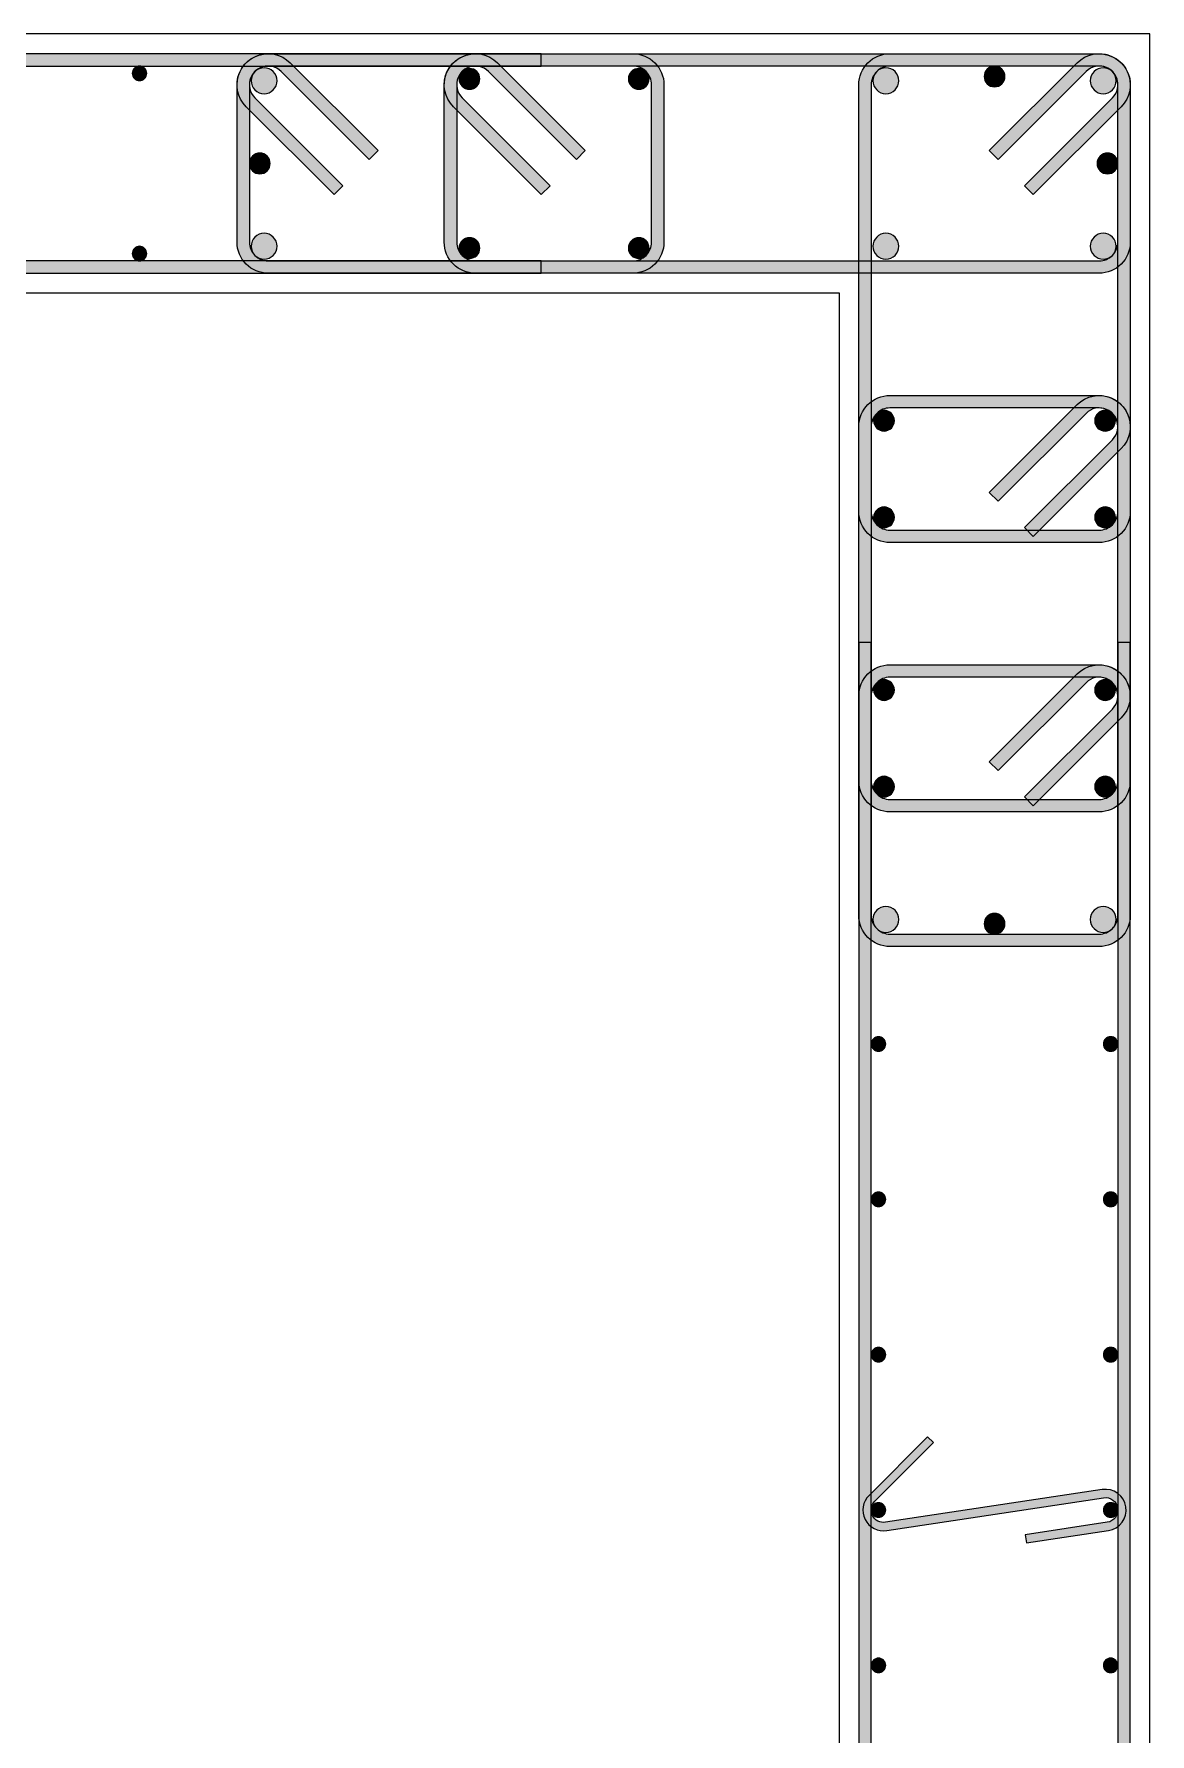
# Model space of a CAD drawing. Header units: millimetres. Extents: x -2171 to 1563, y -1758 to -1505.
# Drawn here: x -612.97 to -607.58, y -1612.28 to -1604.07 of the extents above; entities that cross this region are included whole.
import ezdxf

# ---------------------------------------------------------------- set-up
doc = ezdxf.new("R2010")
doc.units = ezdxf.units.MM
doc.layers.add('Col_Det', color=7, linetype='Continuous')
doc.layers.add('Col_Det_Fill', color=7, linetype='Continuous')

msp = doc.modelspace()

# ---------------------------------------------------------------- hatches: boundary and pattern name
at = {"layer": 'Col_Det_Fill'}
for color, points in [(252, [(-610.5223, -1604.2273), (-610.5223, -1604.1673), (-617.3962, -1604.1673), (-617.3962, -1604.2273)]), (252, [(-611.9029, -1604.381), (-611.9453, -1604.4234, -0.668179), (-611.8393, -1604.1673), (-611.8393, -1604.2273, 0.668179)]), (252, [(-611.9293, -1604.3173), (-611.9893, -1604.3173, -0.668179), (-611.7332, -1604.2113), (-611.7756, -1604.2537, 0.668179)]), (252, [(-611.8393, -1604.2273), (-611.8393, -1604.1673), (-607.8293, -1604.1673), (-607.8293, -1604.2273)]), (252, [(-610.9029, -1604.381), (-610.9453, -1604.4234, -0.668179), (-610.8393, -1604.1673), (-610.8393, -1604.2273, 0.668179)]), (252, [(-610.9293, -1604.3173), (-610.9893, -1604.3173, -0.668179), (-610.7332, -1604.2113), (-610.7756, -1604.2537, 0.668179)]), (252, [(-610.8393, -1604.2273), (-610.8393, -1604.1673), (-610.0793, -1604.1673), (-610.0793, -1604.2273)]), (252, [(-610.0793, -1604.2273), (-610.0793, -1604.1673, -0.414214), (-609.9293, -1604.3173), (-609.9893, -1604.3173, 0.414214)]), (252, [(-608.9293, -1604.3173), (-608.9893, -1604.3173, -0.414214), (-608.8393, -1604.1673), (-608.8393, -1604.2273, 0.414214)]), (252, [(-608.8393, -1604.2273), (-608.8393, -1604.1673), (-607.8293, -1604.1673), (-607.8293, -1604.2273)]), (252, [(-607.8929, -1604.2537), (-607.9353, -1604.2113, -0.668179), (-607.6793, -1604.3173), (-607.7393, -1604.3173, 0.668179)]), (252, [(-607.8293, -1604.2273), (-607.8293, -1604.1673, -0.668179), (-607.7232, -1604.4234), (-607.7656, -1604.381, 0.668179)]), (252, [(-607.8293, -1604.2273), (-607.8293, -1604.1673, -0.414214), (-607.6793, -1604.3173), (-607.7393, -1604.3173, 0.414214)]), (133, [(-612.4947, -1604.2623, 0.414214), (-612.4597, -1604.2973, 0.414214), (-612.4247, -1604.2623, 0.414214), (-612.4597, -1604.2273, 0.414214)]), (12, [(-611.7962, -1604.2979, 0.414214), (-611.8587, -1604.2354, 0.414214), (-611.9212, -1604.2979, 0.414214), (-611.8587, -1604.3604, 0.414214)]), (252, [(-611.7756, -1604.2537), (-611.7332, -1604.2113), (-611.3089, -1604.6355), (-611.3514, -1604.678)]), (56, [(-610.8176, -1604.289, 0.414214), (-610.8676, -1604.239, 0.414214), (-610.9176, -1604.289, 0.414214), (-610.8676, -1604.339, 0.414214)]), (252, [(-610.7756, -1604.2537), (-610.7332, -1604.2113), (-610.3089, -1604.6355), (-610.3514, -1604.678)]), (56, [(-610.001, -1604.289, 0.414214), (-610.051, -1604.239, 0.414214), (-610.101, -1604.289, 0.414214), (-610.051, -1604.339, 0.414214)]), (12, [(-608.7962, -1604.2979, 0.414214), (-608.8587, -1604.2354, 0.414214), (-608.9212, -1604.2979, 0.414214), (-608.8587, -1604.3604, 0.414214)]), (133, [(-608.2843, -1604.2773, 0.414214), (-608.3343, -1604.2273, 0.414214), (-608.3843, -1604.2773, 0.414214), (-608.3343, -1604.3273, 0.414214)]), (252, [(-608.3172, -1604.678), (-608.3596, -1604.6355), (-607.9353, -1604.2113), (-607.8929, -1604.2537)]), (12, [(-607.7473, -1604.2979, 0.414214), (-607.8098, -1604.2354, 0.414214), (-607.8723, -1604.2979, 0.414214), (-607.8098, -1604.3604, 0.414214)]), (252, [(-611.9293, -1605.0773), (-611.9893, -1605.0773), (-611.9893, -1604.3173), (-611.9293, -1604.3173)]), (252, [(-610.9293, -1605.0773), (-610.9893, -1605.0773), (-610.9893, -1604.3173), (-610.9293, -1604.3173)]), (252, [(-609.9893, -1604.3173), (-609.9293, -1604.3173), (-609.9293, -1605.0773), (-609.9893, -1605.0773)]), (252, [(-608.9293, -1608.3273), (-608.9893, -1608.3273), (-608.9893, -1604.3173), (-608.9293, -1604.3173)]), (252, [(-607.7393, -1604.3173), (-607.6793, -1604.3173), (-607.6793, -1608.3273), (-607.7393, -1608.3273)]), (252, [(-607.7393, -1604.3173), (-607.6793, -1604.3173), (-607.6793, -1605.0773), (-607.7393, -1605.0773)]), (252, [(-611.4787, -1604.8052), (-611.5211, -1604.8477), (-611.9453, -1604.4234), (-611.9029, -1604.381)]), (252, [(-610.4787, -1604.8052), (-610.5211, -1604.8477), (-610.9453, -1604.4234), (-610.9029, -1604.381)]), (252, [(-607.7656, -1604.381), (-607.7232, -1604.4234), (-608.1475, -1604.8477), (-608.1899, -1604.8052)]), (133, [(-611.8293, -1604.6973, 0.414214), (-611.8793, -1604.6473, 0.414214), (-611.9293, -1604.6973, 0.414214), (-611.8793, -1604.7473, 0.414214)]), (133, [(-607.7393, -1604.6973, 0.414214), (-607.7893, -1604.6473, 0.414214), (-607.8393, -1604.6973, 0.414214), (-607.7893, -1604.7473, 0.414214)]), (12, [(-611.7962, -1605.0968, 0.414214), (-611.8587, -1605.0343, 0.414214), (-611.9212, -1605.0968, 0.414214), (-611.8587, -1605.1593, 0.414214)]), (56, [(-610.8176, -1605.1056, 0.414214), (-610.8676, -1605.0556, 0.414214), (-610.9176, -1605.1056, 0.414214), (-610.8676, -1605.1556, 0.414214)]), (56, [(-610.001, -1605.1056, 0.414214), (-610.051, -1605.0556, 0.414214), (-610.101, -1605.1056, 0.414214), (-610.051, -1605.1556, 0.414214)]), (12, [(-608.7962, -1605.0968, 0.414214), (-608.8587, -1605.0343, 0.414214), (-608.9212, -1605.0968, 0.414214), (-608.8587, -1605.1593, 0.414214)]), (12, [(-607.7473, -1605.0968, 0.414214), (-607.8098, -1605.0343, 0.414214), (-607.8723, -1605.0968, 0.414214), (-607.8098, -1605.1593, 0.414214)]), (133, [(-612.4947, -1605.1323, 0.414214), (-612.4597, -1605.1673, 0.414214), (-612.4247, -1605.1323, 0.414214), (-612.4597, -1605.0973, 0.414214)]), (252, [(-611.8393, -1605.1673), (-611.8393, -1605.2273, -0.414214), (-611.9893, -1605.0773), (-611.9293, -1605.0773, 0.414214)]), (252, [(-610.8393, -1605.1673), (-610.8393, -1605.2273, -0.414214), (-610.9893, -1605.0773), (-610.9293, -1605.0773, 0.414214)]), (252, [(-609.9893, -1605.0773), (-609.9293, -1605.0773, -0.414214), (-610.0793, -1605.2273), (-610.0793, -1605.1673, 0.414214)]), (252, [(-607.7393, -1605.0773), (-607.6793, -1605.0773, -0.414214), (-607.8293, -1605.2273), (-607.8293, -1605.1673, 0.414214)]), (252, [(-617.3962, -1605.1673), (-617.3962, -1605.2273), (-610.5223, -1605.2273), (-610.5223, -1605.1673)]), (252, [(-607.8293, -1605.1673), (-607.8293, -1605.2273), (-611.8393, -1605.2273), (-611.8393, -1605.1673)]), (252, [(-610.0793, -1605.1673), (-610.0793, -1605.2273), (-610.8393, -1605.2273), (-610.8393, -1605.1673)]), (252, [(-608.9293, -1605.9673), (-608.9893, -1605.9673, -0.414214), (-608.8393, -1605.8173), (-608.8393, -1605.8773, 0.414214)]), (56, [(-608.8176, -1605.939, 0.414214), (-608.8676, -1605.889, 0.414214), (-608.9176, -1605.939, 0.414214), (-608.8676, -1605.989, 0.414214)]), (252, [(-608.8393, -1605.8773), (-608.8393, -1605.8173), (-607.8293, -1605.8173), (-607.8293, -1605.8773)]), (252, [(-608.3172, -1606.328), (-608.3596, -1606.2855), (-607.9353, -1605.8613), (-607.8929, -1605.9037)]), (252, [(-607.8929, -1605.9037), (-607.9353, -1605.8613, -0.668179), (-607.6793, -1605.9673), (-607.7393, -1605.9673, 0.668179)]), (56, [(-607.751, -1605.939, 0.414214), (-607.801, -1605.889, 0.414214), (-607.851, -1605.939, 0.414214), (-607.801, -1605.989, 0.414214)]), (252, [(-607.8293, -1605.8773), (-607.8293, -1605.8173, -0.668179), (-607.7232, -1606.0734), (-607.7656, -1606.031, 0.668179)]), (252, [(-608.9293, -1606.3773), (-608.9893, -1606.3773), (-608.9893, -1605.9673), (-608.9293, -1605.9673)]), (252, [(-607.7393, -1605.9673), (-607.6793, -1605.9673), (-607.6793, -1606.3773), (-607.7393, -1606.3773)]), (252, [(-607.7656, -1606.031), (-607.7232, -1606.0734), (-608.1475, -1606.4977), (-608.1899, -1606.4552)]), (252, [(-608.8393, -1606.4673), (-608.8393, -1606.5273, -0.414214), (-608.9893, -1606.3773), (-608.9293, -1606.3773, 0.414214)]), (56, [(-608.8176, -1606.4056, 0.414214), (-608.8676, -1606.3556, 0.414214), (-608.9176, -1606.4056, 0.414214), (-608.8676, -1606.4556, 0.414214)]), (56, [(-607.751, -1606.4056, 0.414214), (-607.801, -1606.3556, 0.414214), (-607.851, -1606.4056, 0.414214), (-607.801, -1606.4556, 0.414214)]), (252, [(-607.7393, -1606.3773), (-607.6793, -1606.3773, -0.414214), (-607.8293, -1606.5273), (-607.8293, -1606.4673, 0.414214)]), (252, [(-607.8293, -1606.4673), (-607.8293, -1606.5273), (-608.8393, -1606.5273), (-608.8393, -1606.4673)]), (252, [(-608.9293, -1607.0104), (-608.9893, -1607.0104), (-608.9893, -1617.6343), (-608.9293, -1617.6343)]), (252, [(-607.7393, -1617.6343), (-607.6793, -1617.6343), (-607.6793, -1607.0104), (-607.7393, -1607.0104)]), (252, [(-608.9293, -1607.2673), (-608.9893, -1607.2673, -0.414214), (-608.8393, -1607.1173), (-608.8393, -1607.1773, 0.414214)]), (252, [(-608.8393, -1607.1773), (-608.8393, -1607.1173), (-607.8293, -1607.1173), (-607.8293, -1607.1773)]), (252, [(-607.8929, -1607.2037), (-607.9353, -1607.1613, -0.668179), (-607.6793, -1607.2673), (-607.7393, -1607.2673, 0.668179)]), (252, [(-607.8293, -1607.1773), (-607.8293, -1607.1173, -0.668179), (-607.7232, -1607.3734), (-607.7656, -1607.331, 0.668179)]), (56, [(-608.8176, -1607.239, 0.414214), (-608.8676, -1607.189, 0.414214), (-608.9176, -1607.239, 0.414214), (-608.8676, -1607.289, 0.414214)]), (252, [(-608.3172, -1607.628), (-608.3596, -1607.5855), (-607.9353, -1607.1613), (-607.8929, -1607.2037)]), (56, [(-607.751, -1607.239, 0.414214), (-607.801, -1607.189, 0.414214), (-607.851, -1607.239, 0.414214), (-607.801, -1607.289, 0.414214)]), (252, [(-608.9293, -1607.6773), (-608.9893, -1607.6773), (-608.9893, -1607.2673), (-608.9293, -1607.2673)]), (252, [(-607.7393, -1607.2673), (-607.6793, -1607.2673), (-607.6793, -1607.6773), (-607.7393, -1607.6773)]), (252, [(-607.7656, -1607.331), (-607.7232, -1607.3734), (-608.1475, -1607.7977), (-608.1899, -1607.7552)]), (252, [(-608.8393, -1607.7673), (-608.8393, -1607.8273, -0.414214), (-608.9893, -1607.6773), (-608.9293, -1607.6773, 0.414214)]), (56, [(-608.8176, -1607.7056, 0.414214), (-608.8676, -1607.6556, 0.414214), (-608.9176, -1607.7056, 0.414214), (-608.8676, -1607.7556, 0.414214)]), (56, [(-607.751, -1607.7056, 0.414214), (-607.801, -1607.6556, 0.414214), (-607.851, -1607.7056, 0.414214), (-607.801, -1607.7556, 0.414214)]), (252, [(-607.7393, -1607.6773), (-607.6793, -1607.6773, -0.414214), (-607.8293, -1607.8273), (-607.8293, -1607.7673, 0.414214)]), (252, [(-607.8293, -1607.7673), (-607.8293, -1607.8273), (-608.8393, -1607.8273), (-608.8393, -1607.7673)]), (252, [(-608.8393, -1608.4173), (-608.8393, -1608.4773, -0.414214), (-608.9893, -1608.3273), (-608.9293, -1608.3273, 0.414214)]), (12, [(-608.7962, -1608.3468, 0.414214), (-608.8587, -1608.2843, 0.414214), (-608.9212, -1608.3468, 0.414214), (-608.8587, -1608.4093, 0.414214)]), (133, [(-608.2843, -1608.3673, 0.414214), (-608.3343, -1608.3173, 0.414214), (-608.3843, -1608.3673, 0.414214), (-608.3343, -1608.4173, 0.414214)]), (12, [(-607.7473, -1608.3468, 0.414214), (-607.8098, -1608.2843, 0.414214), (-607.8723, -1608.3468, 0.414214), (-607.8098, -1608.4093, 0.414214)]), (252, [(-607.7393, -1608.3273), (-607.6793, -1608.3273, -0.414214), (-607.8293, -1608.4773), (-607.8293, -1608.4173, 0.414214)]), (252, [(-607.8293, -1608.4173), (-607.8293, -1608.4773), (-608.8393, -1608.4773), (-608.8393, -1608.4173)]), (133, [(-608.8943, -1608.9828, 0.414214), (-608.8593, -1608.9478, 0.414214), (-608.8943, -1608.9128, 0.414214), (-608.9293, -1608.9478, 0.414214)]), (133, [(-607.7743, -1608.9828, 0.414214), (-607.7393, -1608.9478, 0.414214), (-607.7743, -1608.9128, 0.414214), (-607.8093, -1608.9478, 0.414214)]), (133, [(-608.8943, -1609.7327, 0.414214), (-608.8593, -1609.6977, 0.414214), (-608.8943, -1609.6627, 0.414214), (-608.9293, -1609.6977, 0.414214)]), (133, [(-607.7743, -1609.7327, 0.414214), (-607.7393, -1609.6977, 0.414214), (-607.7743, -1609.6627, 0.414214), (-607.8093, -1609.6977, 0.414214)]), (133, [(-608.8943, -1610.4826, 0.414214), (-608.8593, -1610.4476, 0.414214), (-608.8943, -1610.4126, 0.414214), (-608.9293, -1610.4476, 0.414214)]), (133, [(-607.7743, -1610.4826, 0.414214), (-607.7393, -1610.4476, 0.414214), (-607.7743, -1610.4126, 0.414214), (-607.8093, -1610.4476, 0.414214)]), (252, [(-608.94, -1611.1268), (-608.9117, -1611.1551), (-608.6289, -1610.8722), (-608.6571, -1610.8439)]), (252, [(-608.8543, -1611.2964), (-608.8603, -1611.2568, -0.723878), (-608.9117, -1611.1551), (-608.94, -1611.1268, 0.723878)]), (252, [(-607.8082, -1611.1382), (-607.8142, -1611.0986), (-608.8603, -1611.2568), (-608.8543, -1611.2964)]), (252, [(-607.7903, -1611.2568), (-607.7843, -1611.2964, 1), (-607.8142, -1611.0986), (-607.8082, -1611.1382, -1)]), (133, [(-608.8943, -1611.2325, 0.414214), (-608.8593, -1611.1975, 0.414214), (-608.8943, -1611.1625, 0.414214), (-608.9293, -1611.1975, 0.414214)]), (133, [(-607.7743, -1611.2325, 0.414214), (-607.7393, -1611.1975, 0.414214), (-607.7743, -1611.1625, 0.414214), (-607.8093, -1611.1975, 0.414214)]), (252, [(-608.1858, -1611.3166), (-608.1798, -1611.3562), (-607.7843, -1611.2964), (-607.7903, -1611.2568)]), (133, [(-608.8943, -1611.9824, 0.414214), (-608.8593, -1611.9474, 0.414214), (-608.8943, -1611.9124, 0.414214), (-608.9293, -1611.9474, 0.414214)]), (133, [(-607.7743, -1611.9824, 0.414214), (-607.7393, -1611.9474, 0.414214), (-607.7743, -1611.9124, 0.414214), (-607.8093, -1611.9474, 0.414214)])]:
    msp.add_hatch(color=color, dxfattribs=at).paths.add_polyline_path(points)

# ---------------------------------------------------------------- linework, layer by layer
at = {"layer": 'Col_Det', "color": 7}
for points in [[(-607.5843, -1604.0723), (-620.3343, -1604.0723)], [(-607.5843, -1620.5723), (-607.5843, -1604.0723)], [(-610.5223, -1604.1673), (-617.3962, -1604.1673)], [(-611.8393, -1604.1673), (-607.8293, -1604.1673)], [(-610.8393, -1604.1673), (-610.0793, -1604.1673)], [(-610.5223, -1604.2273), (-610.5223, -1604.1673)], [(-608.8393, -1604.1673), (-607.8293, -1604.1673)], [(-617.3962, -1604.2273), (-610.5223, -1604.2273)], [(-607.8293, -1604.2273), (-611.8393, -1604.2273)], [(-611.3514, -1604.678), (-611.7756, -1604.2537)], [(-611.7332, -1604.2113), (-611.3089, -1604.6355)], [(-610.0793, -1604.2273), (-610.8393, -1604.2273)], [(-610.3514, -1604.678), (-610.7756, -1604.2537)], [(-610.7332, -1604.2113), (-610.3089, -1604.6355)], [(-607.8293, -1604.2273), (-608.8393, -1604.2273)], [(-608.3596, -1604.6355), (-607.9353, -1604.2113)], [(-607.8929, -1604.2537), (-608.3172, -1604.678)], [(-611.9893, -1605.0773), (-611.9893, -1604.3173)], [(-611.9293, -1604.3173), (-611.9293, -1605.0773)], [(-610.9893, -1605.0773), (-610.9893, -1604.3173)], [(-610.9293, -1604.3173), (-610.9293, -1605.0773)], [(-609.9893, -1605.0773), (-609.9893, -1604.3173)], [(-609.9293, -1604.3173), (-609.9293, -1605.0773)], [(-608.9893, -1608.3273), (-608.9893, -1604.3173)], [(-608.9293, -1604.3173), (-608.9293, -1608.3273)], [(-607.7393, -1608.3273), (-607.7393, -1604.3173)], [(-607.7393, -1605.0773), (-607.7393, -1604.3173)], [(-607.6793, -1604.3173), (-607.6793, -1608.3273)], [(-607.6793, -1604.3173), (-607.6793, -1605.0773)], [(-611.9029, -1604.381), (-611.4787, -1604.8052)], [(-610.9029, -1604.381), (-610.4787, -1604.8052)], [(-608.1899, -1604.8052), (-607.7656, -1604.381)], [(-611.5211, -1604.8477), (-611.9453, -1604.4234)], [(-610.5211, -1604.8477), (-610.9453, -1604.4234)], [(-607.7232, -1604.4234), (-608.1475, -1604.8477)], [(-611.3089, -1604.6355), (-611.3514, -1604.678)], [(-610.3089, -1604.6355), (-610.3514, -1604.678)], [(-608.3172, -1604.678), (-608.3596, -1604.6355)], [(-611.4787, -1604.8052), (-611.5211, -1604.8477)], [(-610.4787, -1604.8052), (-610.5211, -1604.8477)], [(-608.1475, -1604.8477), (-608.1899, -1604.8052)], [(-610.5223, -1605.1673), (-617.3962, -1605.1673)], [(-617.3962, -1605.2273), (-610.5223, -1605.2273)], [(-611.8393, -1605.1673), (-607.8293, -1605.1673)], [(-607.8293, -1605.2273), (-611.8393, -1605.2273)], [(-610.8393, -1605.1673), (-610.0793, -1605.1673)], [(-610.0793, -1605.2273), (-610.8393, -1605.2273)], [(-610.5223, -1605.2273), (-610.5223, -1605.1673)], [(-619.0843, -1605.3223), (-609.0843, -1605.3223)], [(-609.0843, -1605.3223), (-609.0843, -1620.5723)], [(-608.8393, -1605.8173), (-607.8293, -1605.8173)], [(-607.8293, -1605.8773), (-608.8393, -1605.8773)], [(-608.3596, -1606.2855), (-607.9353, -1605.8613)], [(-608.9893, -1606.3773), (-608.9893, -1605.9673)], [(-608.9293, -1605.9673), (-608.9293, -1606.3773)], [(-607.8929, -1605.9037), (-608.3172, -1606.328)], [(-607.7393, -1606.3773), (-607.7393, -1605.9673)], [(-607.6793, -1605.9673), (-607.6793, -1606.3773)], [(-608.1899, -1606.4552), (-607.7656, -1606.031)], [(-607.7232, -1606.0734), (-608.1475, -1606.4977)], [(-608.3172, -1606.328), (-608.3596, -1606.2855)], [(-608.8393, -1606.4673), (-607.8293, -1606.4673)], [(-608.1475, -1606.4977), (-608.1899, -1606.4552)], [(-607.8293, -1606.5273), (-608.8393, -1606.5273)], [(-608.9293, -1607.0104), (-608.9893, -1607.0104)], [(-608.9893, -1607.0104), (-608.9893, -1617.6343)], [(-608.9293, -1617.6343), (-608.9293, -1607.0104)], [(-607.6793, -1607.0104), (-607.7393, -1607.0104)], [(-607.7393, -1607.0104), (-607.7393, -1617.6343)], [(-607.6793, -1617.6343), (-607.6793, -1607.0104)], [(-608.8393, -1607.1173), (-607.8293, -1607.1173)], [(-607.8293, -1607.1773), (-608.8393, -1607.1773)], [(-608.3596, -1607.5855), (-607.9353, -1607.1613)], [(-607.8929, -1607.2037), (-608.3172, -1607.628)], [(-608.9893, -1607.6773), (-608.9893, -1607.2673)], [(-608.9293, -1607.2673), (-608.9293, -1607.6773)], [(-607.7393, -1607.6773), (-607.7393, -1607.2673)], [(-607.6793, -1607.2673), (-607.6793, -1607.6773)], [(-608.1899, -1607.7552), (-607.7656, -1607.331)], [(-607.7232, -1607.3734), (-608.1475, -1607.7977)], [(-608.3172, -1607.628), (-608.3596, -1607.5855)], [(-608.8393, -1607.7673), (-607.8293, -1607.7673)], [(-608.1475, -1607.7977), (-608.1899, -1607.7552)], [(-607.8293, -1607.8273), (-608.8393, -1607.8273)], [(-608.8393, -1608.4173), (-607.8293, -1608.4173)], [(-607.8293, -1608.4773), (-608.8393, -1608.4773)], [(-608.6571, -1610.8439), (-608.94, -1611.1268)], [(-608.9117, -1611.1551), (-608.6289, -1610.8722)], [(-608.6289, -1610.8722), (-608.6571, -1610.8439)], [(-607.8142, -1611.0986), (-608.8603, -1611.2568)], [(-608.8543, -1611.2964), (-607.8082, -1611.1382)], [(-607.7903, -1611.2568), (-608.1858, -1611.3166)], [(-608.1798, -1611.3562), (-607.7843, -1611.2964)], [(-608.1858, -1611.3166), (-608.1798, -1611.3562)]]:
    msp.add_lwpolyline(points, dxfattribs=at)
for points in [[(-611.9453, -1604.4234, -0.668179), (-611.8393, -1604.1673)], [(-611.9893, -1604.3173, -0.668179), (-611.7332, -1604.2113)], [(-610.9453, -1604.4234, -0.668179), (-610.8393, -1604.1673)], [(-610.9893, -1604.3173, -0.668179), (-610.7332, -1604.2113)], [(-610.0793, -1604.1673, -0.414214), (-609.9293, -1604.3173)], [(-608.9893, -1604.3173, -0.414214), (-608.8393, -1604.1673)], [(-607.9353, -1604.2113, -0.668179), (-607.6793, -1604.3173)], [(-607.8293, -1604.1673, -0.668179), (-607.7232, -1604.4234)], [(-607.8293, -1604.1673, -0.414214), (-607.6793, -1604.3173)], [(-612.4597, -1604.2273, 0.414214), (-612.4947, -1604.2623, 0.414214)], [(-612.4247, -1604.2623, 0.414214), (-612.4597, -1604.2273, 0.414214)], [(-611.8393, -1604.2273, 0.668179), (-611.9029, -1604.381, 0.668179)], [(-611.7756, -1604.2537, 0.668179), (-611.9293, -1604.3173, 0.668179)], [(-611.8587, -1604.2354, 0.414214), (-611.9212, -1604.2979, 0.414214)], [(-611.7962, -1604.2979, 0.414214), (-611.8587, -1604.2354, 0.414214)], [(-610.8393, -1604.2273, 0.668179), (-610.9029, -1604.381, 0.668179)], [(-610.7756, -1604.2537, 0.668179), (-610.9293, -1604.3173, 0.668179)], [(-610.8676, -1604.239, 0.414214), (-610.9176, -1604.289, 0.414214)], [(-610.8176, -1604.289, 0.414214), (-610.8676, -1604.239, 0.414214)], [(-610.051, -1604.239, 0.414214), (-610.101, -1604.289, 0.414214)], [(-609.9893, -1604.3173, 0.414214), (-610.0793, -1604.2273, 0.414214)], [(-610.001, -1604.289, 0.414214), (-610.051, -1604.239, 0.414214)], [(-608.8393, -1604.2273, 0.414214), (-608.9293, -1604.3173, 0.414214)], [(-608.8587, -1604.2354, 0.414214), (-608.9212, -1604.2979, 0.414214)], [(-608.7962, -1604.2979, 0.414214), (-608.8587, -1604.2354, 0.414214)], [(-608.3343, -1604.2273, 0.414214), (-608.3843, -1604.2773, 0.414214)], [(-608.2843, -1604.2773, 0.414214), (-608.3343, -1604.2273, 0.414214)], [(-607.7393, -1604.3173, 0.668179), (-607.8929, -1604.2537, 0.668179)], [(-607.8098, -1604.2354, 0.414214), (-607.8723, -1604.2979, 0.414214)], [(-607.7656, -1604.381, 0.668179), (-607.8293, -1604.2273, 0.668179)], [(-607.7393, -1604.3173, 0.414214), (-607.8293, -1604.2273, 0.414214)], [(-607.7473, -1604.2979, 0.414214), (-607.8098, -1604.2354, 0.414214)], [(-612.4947, -1604.2623, 0.414214), (-612.4597, -1604.2973, 0.414214)], [(-612.4597, -1604.2973, 0.414214), (-612.4247, -1604.2623, 0.414214)], [(-611.9212, -1604.2979, 0.414214), (-611.8587, -1604.3604, 0.414214)], [(-611.8587, -1604.3604, 0.414214), (-611.7962, -1604.2979, 0.414214)], [(-610.9176, -1604.289, 0.414214), (-610.8676, -1604.339, 0.414214)], [(-610.8676, -1604.339, 0.414214), (-610.8176, -1604.289, 0.414214)], [(-610.101, -1604.289, 0.414214), (-610.051, -1604.339, 0.414214)], [(-610.051, -1604.339, 0.414214), (-610.001, -1604.289, 0.414214)], [(-608.9212, -1604.2979, 0.414214), (-608.8587, -1604.3604, 0.414214)], [(-608.8587, -1604.3604, 0.414214), (-608.7962, -1604.2979, 0.414214)], [(-608.3843, -1604.2773, 0.414214), (-608.3343, -1604.3273, 0.414214)], [(-608.3343, -1604.3273, 0.414214), (-608.2843, -1604.2773, 0.414214)], [(-607.8723, -1604.2979, 0.414214), (-607.8098, -1604.3604, 0.414214)], [(-607.8098, -1604.3604, 0.414214), (-607.7473, -1604.2979, 0.414214)], [(-611.8793, -1604.6473, 0.414214), (-611.9293, -1604.6973, 0.414214)], [(-611.8293, -1604.6973, 0.414214), (-611.8793, -1604.6473, 0.414214)], [(-607.7893, -1604.6473, 0.414214), (-607.8393, -1604.6973, 0.414214)], [(-607.7393, -1604.6973, 0.414214), (-607.7893, -1604.6473, 0.414214)], [(-611.9293, -1604.6973, 0.414214), (-611.8793, -1604.7473, 0.414214)], [(-611.8793, -1604.7473, 0.414214), (-611.8293, -1604.6973, 0.414214)], [(-607.8393, -1604.6973, 0.414214), (-607.7893, -1604.7473, 0.414214)], [(-607.7893, -1604.7473, 0.414214), (-607.7393, -1604.6973, 0.414214)], [(-611.8587, -1605.0343, 0.414214), (-611.9212, -1605.0968, 0.414214)], [(-611.7962, -1605.0968, 0.414214), (-611.8587, -1605.0343, 0.414214)], [(-610.8676, -1605.0556, 0.414214), (-610.9176, -1605.1056, 0.414214)], [(-610.8176, -1605.1056, 0.414214), (-610.8676, -1605.0556, 0.414214)], [(-610.051, -1605.0556, 0.414214), (-610.101, -1605.1056, 0.414214)], [(-610.001, -1605.1056, 0.414214), (-610.051, -1605.0556, 0.414214)], [(-608.8587, -1605.0343, 0.414214), (-608.9212, -1605.0968, 0.414214)], [(-608.7962, -1605.0968, 0.414214), (-608.8587, -1605.0343, 0.414214)], [(-607.8098, -1605.0343, 0.414214), (-607.8723, -1605.0968, 0.414214)], [(-607.7473, -1605.0968, 0.414214), (-607.8098, -1605.0343, 0.414214)], [(-612.4597, -1605.0973, 0.414214), (-612.4947, -1605.1323, 0.414214)], [(-612.4947, -1605.1323, 0.414214), (-612.4597, -1605.1673, 0.414214)], [(-612.4247, -1605.1323, 0.414214), (-612.4597, -1605.0973, 0.414214)], [(-612.4597, -1605.1673, 0.414214), (-612.4247, -1605.1323, 0.414214)], [(-611.8393, -1605.2273, -0.414214), (-611.9893, -1605.0773)], [(-611.9293, -1605.0773, 0.414214), (-611.8393, -1605.1673, 0.414214)], [(-611.9212, -1605.0968, 0.414214), (-611.8587, -1605.1593, 0.414214)], [(-611.8587, -1605.1593, 0.414214), (-611.7962, -1605.0968, 0.414214)], [(-610.8393, -1605.2273, -0.414214), (-610.9893, -1605.0773)], [(-610.9293, -1605.0773, 0.414214), (-610.8393, -1605.1673, 0.414214)], [(-610.9176, -1605.1056, 0.414214), (-610.8676, -1605.1556, 0.414214)], [(-610.8676, -1605.1556, 0.414214), (-610.8176, -1605.1056, 0.414214)], [(-610.101, -1605.1056, 0.414214), (-610.051, -1605.1556, 0.414214)], [(-609.9293, -1605.0773, -0.414214), (-610.0793, -1605.2273)], [(-610.0793, -1605.1673, 0.414214), (-609.9893, -1605.0773, 0.414214)], [(-610.051, -1605.1556, 0.414214), (-610.001, -1605.1056, 0.414214)], [(-608.9212, -1605.0968, 0.414214), (-608.8587, -1605.1593, 0.414214)], [(-608.8587, -1605.1593, 0.414214), (-608.7962, -1605.0968, 0.414214)], [(-607.8723, -1605.0968, 0.414214), (-607.8098, -1605.1593, 0.414214)], [(-607.6793, -1605.0773, -0.414214), (-607.8293, -1605.2273)], [(-607.8293, -1605.1673, 0.414214), (-607.7393, -1605.0773, 0.414214)], [(-607.8098, -1605.1593, 0.414214), (-607.7473, -1605.0968, 0.414214)], [(-608.9893, -1605.9673, -0.414214), (-608.8393, -1605.8173)], [(-608.8393, -1605.8773, 0.414214), (-608.9293, -1605.9673, 0.414214)], [(-608.8676, -1605.889, 0.414214), (-608.9176, -1605.939, 0.414214)], [(-608.8176, -1605.939, 0.414214), (-608.8676, -1605.889, 0.414214)], [(-607.9353, -1605.8613, -0.668179), (-607.6793, -1605.9673)], [(-607.7393, -1605.9673, 0.668179), (-607.8929, -1605.9037, 0.668179)], [(-607.801, -1605.889, 0.414214), (-607.851, -1605.939, 0.414214)], [(-607.8293, -1605.8173, -0.668179), (-607.7232, -1606.0734)], [(-607.7656, -1606.031, 0.668179), (-607.8293, -1605.8773, 0.668179)], [(-607.751, -1605.939, 0.414214), (-607.801, -1605.889, 0.414214)], [(-608.9176, -1605.939, 0.414214), (-608.8676, -1605.989, 0.414214)], [(-608.8676, -1605.989, 0.414214), (-608.8176, -1605.939, 0.414214)], [(-607.851, -1605.939, 0.414214), (-607.801, -1605.989, 0.414214)], [(-607.801, -1605.989, 0.414214), (-607.751, -1605.939, 0.414214)], [(-608.8393, -1606.5273, -0.414214), (-608.9893, -1606.3773)], [(-608.9293, -1606.3773, 0.414214), (-608.8393, -1606.4673, 0.414214)], [(-608.8676, -1606.3556, 0.414214), (-608.9176, -1606.4056, 0.414214)], [(-608.8176, -1606.4056, 0.414214), (-608.8676, -1606.3556, 0.414214)], [(-607.801, -1606.3556, 0.414214), (-607.851, -1606.4056, 0.414214)], [(-607.6793, -1606.3773, -0.414214), (-607.8293, -1606.5273)], [(-607.8293, -1606.4673, 0.414214), (-607.7393, -1606.3773, 0.414214)], [(-607.751, -1606.4056, 0.414214), (-607.801, -1606.3556, 0.414214)], [(-608.9176, -1606.4056, 0.414214), (-608.8676, -1606.4556, 0.414214)], [(-608.8676, -1606.4556, 0.414214), (-608.8176, -1606.4056, 0.414214)], [(-607.851, -1606.4056, 0.414214), (-607.801, -1606.4556, 0.414214)], [(-607.801, -1606.4556, 0.414214), (-607.751, -1606.4056, 0.414214)], [(-608.9893, -1607.2673, -0.414214), (-608.8393, -1607.1173)], [(-607.9353, -1607.1613, -0.668179), (-607.6793, -1607.2673)], [(-607.8293, -1607.1173, -0.668179), (-607.7232, -1607.3734)], [(-608.8393, -1607.1773, 0.414214), (-608.9293, -1607.2673, 0.414214)], [(-608.8676, -1607.189, 0.414214), (-608.9176, -1607.239, 0.414214)], [(-608.8176, -1607.239, 0.414214), (-608.8676, -1607.189, 0.414214)], [(-607.7393, -1607.2673, 0.668179), (-607.8929, -1607.2037, 0.668179)], [(-607.801, -1607.189, 0.414214), (-607.851, -1607.239, 0.414214)], [(-607.7656, -1607.331, 0.668179), (-607.8293, -1607.1773, 0.668179)], [(-607.751, -1607.239, 0.414214), (-607.801, -1607.189, 0.414214)], [(-608.9176, -1607.239, 0.414214), (-608.8676, -1607.289, 0.414214)], [(-608.8676, -1607.289, 0.414214), (-608.8176, -1607.239, 0.414214)], [(-607.851, -1607.239, 0.414214), (-607.801, -1607.289, 0.414214)], [(-607.801, -1607.289, 0.414214), (-607.751, -1607.239, 0.414214)], [(-608.8393, -1607.8273, -0.414214), (-608.9893, -1607.6773)], [(-608.9293, -1607.6773, 0.414214), (-608.8393, -1607.7673, 0.414214)], [(-608.8676, -1607.6556, 0.414214), (-608.9176, -1607.7056, 0.414214)], [(-608.8176, -1607.7056, 0.414214), (-608.8676, -1607.6556, 0.414214)], [(-607.801, -1607.6556, 0.414214), (-607.851, -1607.7056, 0.414214)], [(-607.6793, -1607.6773, -0.414214), (-607.8293, -1607.8273)], [(-607.8293, -1607.7673, 0.414214), (-607.7393, -1607.6773, 0.414214)], [(-607.751, -1607.7056, 0.414214), (-607.801, -1607.6556, 0.414214)], [(-608.9176, -1607.7056, 0.414214), (-608.8676, -1607.7556, 0.414214)], [(-608.8676, -1607.7556, 0.414214), (-608.8176, -1607.7056, 0.414214)], [(-607.851, -1607.7056, 0.414214), (-607.801, -1607.7556, 0.414214)], [(-607.801, -1607.7556, 0.414214), (-607.751, -1607.7056, 0.414214)], [(-608.8393, -1608.4773, -0.414214), (-608.9893, -1608.3273)], [(-608.9293, -1608.3273, 0.414214), (-608.8393, -1608.4173, 0.414214)], [(-608.8587, -1608.2843, 0.414214), (-608.9212, -1608.3468, 0.414214)], [(-608.9212, -1608.3468, 0.414214), (-608.8587, -1608.4093, 0.414214)], [(-608.7962, -1608.3468, 0.414214), (-608.8587, -1608.2843, 0.414214)], [(-608.8587, -1608.4093, 0.414214), (-608.7962, -1608.3468, 0.414214)], [(-608.3343, -1608.3173, 0.414214), (-608.3843, -1608.3673, 0.414214)], [(-608.2843, -1608.3673, 0.414214), (-608.3343, -1608.3173, 0.414214)], [(-607.8098, -1608.2843, 0.414214), (-607.8723, -1608.3468, 0.414214)], [(-607.8723, -1608.3468, 0.414214), (-607.8098, -1608.4093, 0.414214)], [(-607.6793, -1608.3273, -0.414214), (-607.8293, -1608.4773)], [(-607.8293, -1608.4173, 0.414214), (-607.7393, -1608.3273, 0.414214)], [(-607.7473, -1608.3468, 0.414214), (-607.8098, -1608.2843, 0.414214)], [(-607.8098, -1608.4093, 0.414214), (-607.7473, -1608.3468, 0.414214)], [(-608.3843, -1608.3673, 0.414214), (-608.3343, -1608.4173, 0.414214)], [(-608.3343, -1608.4173, 0.414214), (-608.2843, -1608.3673, 0.414214)], [(-608.8943, -1608.9128, 0.414214), (-608.9293, -1608.9478, 0.414214)], [(-608.8593, -1608.9478, 0.414214), (-608.8943, -1608.9128, 0.414214)], [(-607.7743, -1608.9128, 0.414214), (-607.8093, -1608.9478, 0.414214)], [(-607.7393, -1608.9478, 0.414214), (-607.7743, -1608.9128, 0.414214)], [(-608.9293, -1608.9478, 0.414214), (-608.8943, -1608.9828, 0.414214)], [(-608.8943, -1608.9828, 0.414214), (-608.8593, -1608.9478, 0.414214)], [(-607.8093, -1608.9478, 0.414214), (-607.7743, -1608.9828, 0.414214)], [(-607.7743, -1608.9828, 0.414214), (-607.7393, -1608.9478, 0.414214)], [(-608.8943, -1609.6627, 0.414214), (-608.9293, -1609.6977, 0.414214)], [(-608.8593, -1609.6977, 0.414214), (-608.8943, -1609.6627, 0.414214)], [(-607.7743, -1609.6627, 0.414214), (-607.8093, -1609.6977, 0.414214)], [(-607.7393, -1609.6977, 0.414214), (-607.7743, -1609.6627, 0.414214)], [(-608.9293, -1609.6977, 0.414214), (-608.8943, -1609.7327, 0.414214)], [(-608.8943, -1609.7327, 0.414214), (-608.8593, -1609.6977, 0.414214)], [(-607.8093, -1609.6977, 0.414214), (-607.7743, -1609.7327, 0.414214)], [(-607.7743, -1609.7327, 0.414214), (-607.7393, -1609.6977, 0.414214)], [(-608.8943, -1610.4126, 0.414214), (-608.9293, -1610.4476, 0.414214)], [(-608.9293, -1610.4476, 0.414214), (-608.8943, -1610.4826, 0.414214)], [(-608.8593, -1610.4476, 0.414214), (-608.8943, -1610.4126, 0.414214)], [(-608.8943, -1610.4826, 0.414214), (-608.8593, -1610.4476, 0.414214)], [(-607.7743, -1610.4126, 0.414214), (-607.8093, -1610.4476, 0.414214)], [(-607.8093, -1610.4476, 0.414214), (-607.7743, -1610.4826, 0.414214)], [(-607.7393, -1610.4476, 0.414214), (-607.7743, -1610.4126, 0.414214)], [(-607.7743, -1610.4826, 0.414214), (-607.7393, -1610.4476, 0.414214)], [(-608.94, -1611.1268, 0.723878), (-608.8543, -1611.2964, 0.723878)], [(-607.7843, -1611.2964, 1), (-607.8142, -1611.0986)], [(-607.8082, -1611.1382, -1), (-607.7903, -1611.2568, -1)], [(-608.8603, -1611.2568, -0.723878), (-608.9117, -1611.1551)], [(-608.8943, -1611.1625, 0.414214), (-608.9293, -1611.1975, 0.414214)], [(-608.9293, -1611.1975, 0.414214), (-608.8943, -1611.2325, 0.414214)], [(-608.8593, -1611.1975, 0.414214), (-608.8943, -1611.1625, 0.414214)], [(-608.8943, -1611.2325, 0.414214), (-608.8593, -1611.1975, 0.414214)], [(-607.7743, -1611.1625, 0.414214), (-607.8093, -1611.1975, 0.414214)], [(-607.8093, -1611.1975, 0.414214), (-607.7743, -1611.2325, 0.414214)], [(-607.7393, -1611.1975, 0.414214), (-607.7743, -1611.1625, 0.414214)], [(-607.7743, -1611.2325, 0.414214), (-607.7393, -1611.1975, 0.414214)], [(-608.8943, -1611.9124, 0.414214), (-608.9293, -1611.9474, 0.414214)], [(-608.9293, -1611.9474, 0.414214), (-608.8943, -1611.9824, 0.414214)], [(-608.8593, -1611.9474, 0.414214), (-608.8943, -1611.9124, 0.414214)], [(-608.8943, -1611.9824, 0.414214), (-608.8593, -1611.9474, 0.414214)], [(-607.7743, -1611.9124, 0.414214), (-607.8093, -1611.9474, 0.414214)], [(-607.8093, -1611.9474, 0.414214), (-607.7743, -1611.9824, 0.414214)], [(-607.7393, -1611.9474, 0.414214), (-607.7743, -1611.9124, 0.414214)], [(-607.7743, -1611.9824, 0.414214), (-607.7393, -1611.9474, 0.414214)]]:
    msp.add_lwpolyline(points, format="xyb", dxfattribs=at)

doc.saveas('drawing.dxf')
